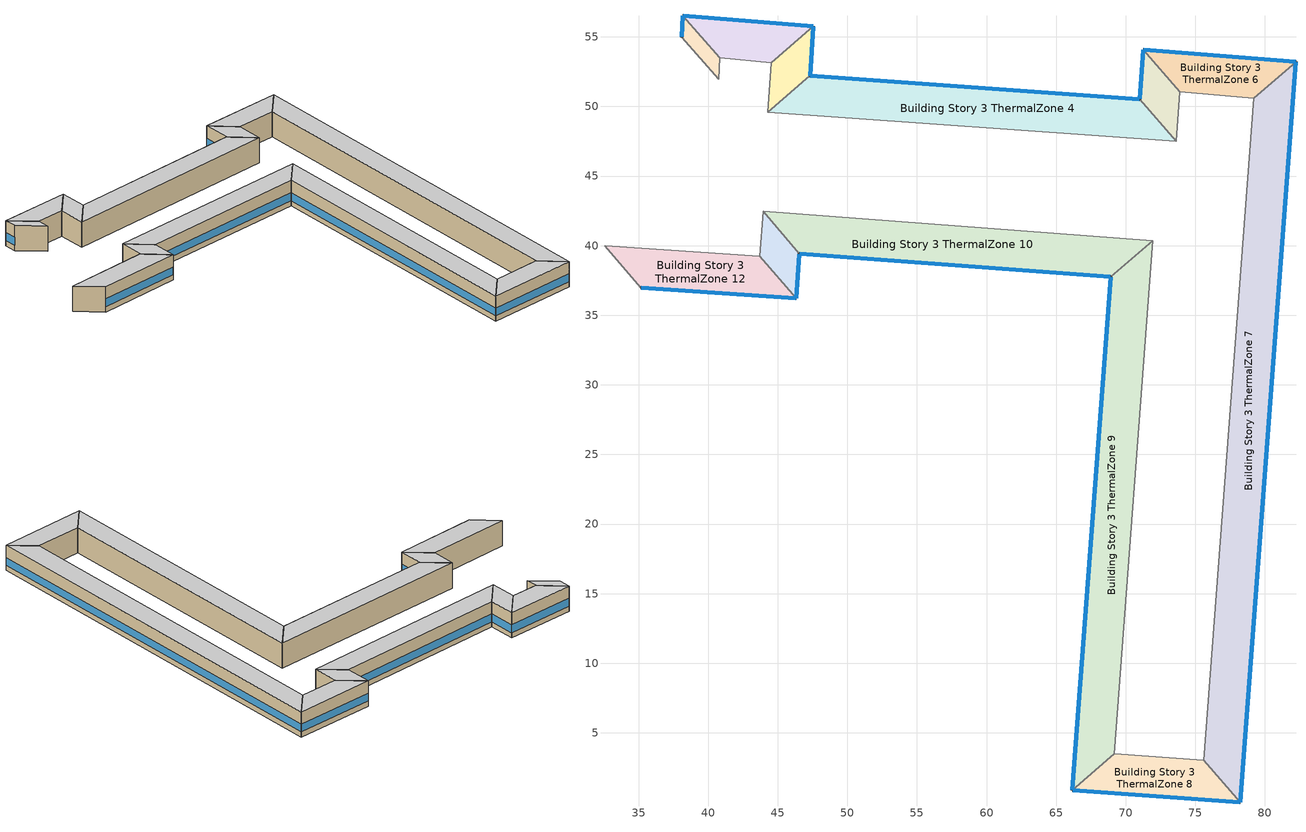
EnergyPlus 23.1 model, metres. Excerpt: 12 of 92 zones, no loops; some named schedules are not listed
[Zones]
Building Story 3 ThermalZone 1
 floor adiabatic (Typical Interior Ceiling): 38.1,54.97 38.18,56.53 40.81,53.51 40.75,51.97 z7.2
 wall outside (Typical Insulated Steel Framed Exterior Wall R-12.99): 38.18,56.53 38.1,54.97 z7.2:10.8
 wall adiabatic (Typical Interior Wall): 38.1,54.97 40.75,51.97 40.81,53.51 38.18,56.53 z7.2:10.8
 window (U 0.55 SHGC 0.25): 38.18,56.5 38.1,55 z7.96:9.08
 ceiling adiabatic (Typical Interior Ceiling): 40.75,51.97 40.81,53.51 38.18,56.53 38.1,54.97 z10.8
Building Story 3 ThermalZone 10
 floor adiabatic (Typical Interior Ceiling): 68.92,37.76 46.56,39.43 43.95,42.46 71.95,40.37 z7.2
 wall outside (Typical Insulated Steel Framed Exterior Wall R-12.99): 46.56,39.43 68.92,37.76 z7.2:10.8
 wall adiabatic (Typical Interior Wall): 68.92,37.76 71.95,40.37 43.95,42.46 46.56,39.43 z7.2:10.8
 window (U 0.55 SHGC 0.25): 46.58,39.42 68.89,37.76 z7.96:9.04
 ceiling adiabatic (Typical Interior Ceiling): 71.95,40.37 43.95,42.46 46.56,39.43 68.92,37.76 z10.8
Building Story 3 ThermalZone 11
 floor adiabatic (Typical Interior Ceiling): 46.56,39.43 46.31,36.21 43.69,39.23 43.95,42.46 z7.2
 wall outside (Typical Insulated Steel Framed Exterior Wall R-12.99): 46.31,36.21 46.56,39.43 z7.2:10.8
 wall adiabatic (Typical Interior Wall): 46.56,39.43 43.95,42.46 43.69,39.23 46.31,36.21 z7.2:10.8
 window (U 0.55 SHGC 0.25): 46.31,36.23 46.56,39.4 z7.96:9.06
 ceiling adiabatic (Typical Interior Ceiling): 43.95,42.46 43.69,39.23 46.31,36.21 46.56,39.43 z10.8
Building Story 3 ThermalZone 12
 floor adiabatic (Typical Interior Ceiling): 46.31,36.21 35.17,36.98 32.55,40 43.69,39.23 z7.2
 wall outside (Typical Insulated Steel Framed Exterior Wall R-12.99): 35.17,36.98 46.31,36.21 z7.2:10.8
 wall adiabatic (Typical Interior Wall): 46.31,36.21 43.69,39.23 32.55,40 35.17,36.98 z7.2:10.8
 window (U 0.55 SHGC 0.25): 35.2,36.98 46.28,36.21 z7.96:9.05
 ceiling adiabatic (Typical Interior Ceiling): 43.69,39.23 32.55,40 35.17,36.98 46.31,36.21 z10.8
Building Story 3 ThermalZone 2
 floor adiabatic (Typical Interior Ceiling): 38.18,56.53 47.56,55.75 44.53,53.15 40.81,53.51 z7.2
 wall outside (Typical Insulated Steel Framed Exterior Wall R-12.99): 47.56,55.75 38.18,56.53 z7.2:10.8
 wall adiabatic (Typical Interior Wall): 38.18,56.53 40.81,53.51 44.53,53.15 47.56,55.75 z7.2:10.8
 window (U 0.55 SHGC 0.25): 47.54,55.75 38.21,56.53 z7.96:9.05
 ceiling adiabatic (Typical Interior Ceiling): 40.81,53.51 44.53,53.15 47.56,55.75 38.18,56.53 z10.8
Building Story 3 ThermalZone 3
 floor adiabatic (Typical Interior Ceiling): 47.56,55.75 47.31,52.2 44.29,49.58 44.53,53.15 z7.2
 wall outside (Typical Insulated Steel Framed Exterior Wall R-12.99): 47.31,52.2 47.56,55.75 z7.2:10.8
 wall adiabatic (Typical Interior Wall): 47.56,55.75 44.53,53.15 44.29,49.58 47.31,52.2 z7.2:10.8
 window (U 0.55 SHGC 0.25): 47.31,52.22 47.56,55.73 z7.96:9.06
 ceiling adiabatic (Typical Interior Ceiling): 44.53,53.15 44.29,49.58 47.31,52.2 47.56,55.75 z10.8
Building Story 3 ThermalZone 4
 floor adiabatic (Typical Interior Ceiling): 47.31,52.2 71.01,50.53 73.63,47.51 44.29,49.58 z7.2
 wall outside (Typical Insulated Steel Framed Exterior Wall R-12.99): 71.01,50.53 47.31,52.2 z7.2:10.8
 wall adiabatic (Typical Interior Wall): 47.31,52.2 44.29,49.58 73.63,47.51 71.01,50.53 z7.2:10.8
 window (U 0.55 SHGC 0.25): 70.98,50.53 47.34,52.2 z7.96:9.04
 ceiling adiabatic (Typical Interior Ceiling): 44.29,49.58 73.63,47.51 71.01,50.53 47.31,52.2 z10.8
Building Story 3 ThermalZone 5
 floor adiabatic (Typical Interior Ceiling): 71.01,50.53 71.26,54.09 73.87,51.05 73.63,47.51 z7.2
 wall outside (Typical Insulated Steel Framed Exterior Wall R-12.99): 71.26,54.09 71.01,50.53 z7.2:10.8
 wall adiabatic (Typical Interior Wall): 71.01,50.53 73.63,47.51 73.87,51.05 71.26,54.09 z7.2:10.8
 window (U 0.55 SHGC 0.25): 71.26,54.06 71.01,50.56 z7.96:9.06
 ceiling adiabatic (Typical Interior Ceiling): 73.63,47.51 73.87,51.05 71.26,54.09 71.01,50.53 z10.8
Building Story 3 ThermalZone 6
 floor adiabatic (Typical Interior Ceiling): 71.26,54.09 82.23,53.2 79.19,50.6 73.87,51.05 z7.2
 wall outside (Typical Insulated Steel Framed Exterior Wall R-12.99): 82.23,53.2 71.26,54.09 z7.2:10.8
 wall adiabatic (Typical Interior Wall): 71.26,54.09 73.87,51.05 79.19,50.6 82.23,53.2 z7.2:10.8
 window (U 0.55 SHGC 0.25): 82.2,53.2 71.29,54.08 z7.96:9.05
 ceiling adiabatic (Typical Interior Ceiling): 73.87,51.05 79.19,50.6 82.23,53.2 71.26,54.09 z10.8
Building Story 3 ThermalZone 7
 floor adiabatic (Typical Interior Ceiling): 82.23,53.2 78.21,0 75.6,3.03 79.19,50.6 z7.2
 wall outside (Typical Insulated Steel Framed Exterior Wall R-12.99): 78.21,0 82.23,53.2 z7.2:10.8
 wall adiabatic (Typical Interior Wall): 82.23,53.2 79.19,50.6 75.6,3.03 78.21,0 z7.2:10.8
 window (U 0.55 SHGC 0.25): 78.21,0.03 82.23,53.17 z7.96:9.04
 ceiling adiabatic (Typical Interior Ceiling): 79.19,50.6 75.6,3.03 78.21,0 82.23,53.2 z10.8
Building Story 3 ThermalZone 8
 floor adiabatic (Typical Interior Ceiling): 78.21,0 66.15,0.89 69.18,3.5 75.6,3.03 z7.2
 wall outside (Typical Insulated Steel Framed Exterior Wall R-12.99): 66.15,0.89 78.21,0 z7.2:10.8
 wall adiabatic (Typical Interior Wall): 78.21,0 75.6,3.03 69.18,3.5 66.15,0.89 z7.2:10.8
 window (U 0.55 SHGC 0.25): 66.18,0.89 78.19,0 z7.96:9.05
 ceiling adiabatic (Typical Interior Ceiling): 75.6,3.03 69.18,3.5 66.15,0.89 78.21,0 z10.8
Building Story 3 ThermalZone 9
 floor adiabatic (Typical Interior Ceiling): 66.15,0.89 68.92,37.76 71.95,40.37 69.18,3.5 z7.2
 wall outside (Typical Insulated Steel Framed Exterior Wall R-12.99): 68.92,37.76 66.15,0.89 z7.2:10.8
 wall adiabatic (Typical Interior Wall): 66.15,0.89 69.18,3.5 71.95,40.37 68.92,37.76 z7.2:10.8
 window (U 0.55 SHGC 0.25): 68.91,37.74 66.15,0.91 z7.96:9.04
 ceiling adiabatic (Typical Interior Ceiling): 69.18,3.5 71.95,40.37 68.92,37.76 66.15,0.89 z10.8
[Building]
bld_15: Terrain=City
[Site:Location]
Jack Northrop Fld H_CA_USA: Latitude {deg}=41.3115; Longitude {deg}=-105.582; Time Zone {hr}=-8; Elevation {m}=21
[Site:GroundTemperature:FCfactorMethod]
18.8, 14.3, 13.6, 13.2, 13.3, 12.6, 15.3, 15.6, 17.7, 19.4, 19.7, 18.5
[Site:WaterMainsTemperature]
Calculation Method=Correlation; Annual Average Outdoor Air Temperature {C}=8.96667; Maximum Difference In Monthly Average Outdoor Air Temperatures {deltaC}=26.2
[SizingPeriod:DesignDay] Day of Month=21; Dry-Bulb Temperature Range Modifier Type=DefaultMultipliers; Humidity Condition Type=Wetbulb; Barometric Pressure {Pa}=98769; Rain Indicator=No; Snow Indicator=No; Daylight Saving Time Indicator=No; Begin Environment Reset Mode=FullResetAtBeginEnvironment
Name | Month | Day Type | Maximum Dry-Bulb Temperature {C} | Daily Dry-Bulb Temperature Range {deltaC} | Wetbulb or DewPoint at Maximum Dry-Bulb {C} | Wind Speed {m/s} | Wind Direction {deg} | Solar Model Indicator | ASHRAE Clear Sky Optical Depth for Beam Irradiance (taub) | ASHRAE Clear Sky Optical Depth for Diffuse Irradiance (taud) | Sky Clearness
Buffalo Niagara Intl Ap Ann Clg .4% Condns DB=>MWB 1 | 7 | SummerDesignDay | 30.3 | 9.3 | 21.8 | 5.7 | 240 | ASHRAETau | 0.462 | 2.001
Buffalo Niagara Intl Ap Ann Clg .4% Condns WB=>MDB 1 | 7 | SummerDesignDay | 27.8 | 9.3 | 23.8 | 5.7 | 240 | ASHRAETau | 0.462 | 2.001
Buffalo Niagara Intl Ap Ann Htg 99.6% Condns DB 1 | 1 | WinterDesignDay | -16.3 | 0 | -16.3 | 5.1 | 270 | ASHRAEClearSky |  |  | 0
[Material] Thermal Absorptance=0.9; Solar Absorptance=0.7
Name | Roughness | Thickness {m} | Conductivity {W/m-K} | Density {kg/m3} | Specific Heat {J/kg-K} | Visible Absorptance
100mm Normalweight concrete floor | MediumRough | 0.1016 | 2.31045 | 2322 | 832.557 | 0.7
25mm Stucco | Smooth | 0.0254 | 0.72 | 1856 | 840 | 0.7
5/8 in. Gypsum Board | MediumSmooth | 0.0159 | 0.16 | 800 | 1090 | 0.7
G01 13mm gypsum board | Smooth | 0.0127 | 0.160031 | 800.001 | 1090.73 | 0.5
Std Wood 6inch 1; Std Wood 6inch 2 | MediumSmooth | 0.15 | 0.12 | 540 | 1210 | 0.7
[Material:NoMass] Roughness=Smooth; Thermal Absorptance=0.9; Solar Absorptance=0.7
Name | Thermal Resistance {m2-K/W} | Visible Absorptance
CP02 CARPET PAD | 0.21648 | 0.8
Typical Insulation R-10.81 | 1.90342 | 0.7
[WindowMaterial:Gas]
Gap_1_W_0_0032: Gas Type=Air; Thickness {m}=0.0032
[WindowMaterial:Glazing] Optical Data Type=SpectralAverage; Infrared Transmittance at Normal Incidence=0; Back Side Infrared Hemispherical Emissivity=0.84; Conductivity {W/m-K}=1; Dirt Correction Factor for Solar and Visible Transmittance=1; Solar Diffusing=No
Name | Thickness {m} | Solar Transmittance at Normal Incidence | Front Side Solar Reflectance at Normal Incidence | Back Side Solar Reflectance at Normal Incidence | Visible Transmittance at Normal Incidence | Front Side Visible Reflectance at Normal Incidence | Back Side Visible Reflectance at Normal Incidence | Front Side Infrared Hemispherical Emissivity
Glass_2022F_LayerAvg | 0.0039 | 0.355897 | 0.394095 | 0.265645 | 0.677694 | 0.042734 | 0.05547 | 0.046
Glass_2175_LayerAvg | 0.0086 | 0.167758 | 0.217606 | 0.437978 | 0.416044 | 0.078729 | 0.10654 | 0.84
[Construction]
InteriorFurnishings 1: Std Wood 6inch 1
InteriorFurnishings 2: Std Wood 6inch 2
Typical Insulated Steel Framed Exterior Wall R-12.99: 25mm Stucco, 5/8 in. Gypsum Board, Typical Insulation R-10.81, 5/8 in. Gypsum Board
Typical Interior Ceiling: CP02 CARPET PAD, 100mm Normalweight concrete floor
Typical Interior Wall: G01 13mm gypsum board, G01 13mm gypsum board
U 0.55 SHGC 0.25: Glass_2175_LayerAvg, Gap_1_W_0_0032, Glass_2022F_LayerAvg
[Zone] Multiplier=1; Part of Total Floor Area=Yes
Building Story 3 ThermalZone 1; Building Story 3 ThermalZone 10; Building Story 3 ThermalZone 11; Building Story 3 ThermalZone 12; Building Story 3 ThermalZone 2; Building Story 3 ThermalZone 3; Building Story 3 ThermalZone 4; Building Story 3 ThermalZone 5; Building Story 3 ThermalZone 6; Building Story 3 ThermalZone 7; Building Story 3 ThermalZone 8; Building Story 3 ThermalZone 9
[Space] Space Type=Story Mid2 Blended Space Type
Name | Zone
Building Story 3 Space 1 | Building Story 3 ThermalZone 1
Building Story 3 Space 10 | Building Story 3 ThermalZone 10
Building Story 3 Space 11 | Building Story 3 ThermalZone 11
Building Story 3 Space 12 | Building Story 3 ThermalZone 12
Building Story 3 Space 2 | Building Story 3 ThermalZone 2
Building Story 3 Space 3 | Building Story 3 ThermalZone 3
Building Story 3 Space 4 | Building Story 3 ThermalZone 4
Building Story 3 Space 5 | Building Story 3 ThermalZone 5
Building Story 3 Space 6 | Building Story 3 ThermalZone 6
Building Story 3 Space 7 | Building Story 3 ThermalZone 7
Building Story 3 Space 8 | Building Story 3 ThermalZone 8
Building Story 3 Space 9 | Building Story 3 ThermalZone 9
[SpaceList]
Story Mid2 Blended Space Type: Building Story 3 Space 16, Building Story 3 Space 14, Building Story 3 Space 2, Building Story 3 Space 7, Building Story 3 Space 15, Building Story 3 Space 4, Building Story 3 Space 18, Building Story 3 Space 20, Building Story 3 Space 21, Building Story 3 Space 5, Building Story 3 Space 19, Building Story 3 Space 9, Building Story 3 Space 10, Building Story 3 Space 13, Building Story 3 Space 17, Building Story 3 Space 12, Building Story 3 Space 3, Building Story 3 Space 22, Building Story 3 Space 11, Building Story 3 Space 8, Building Story 3 Space 6, Building Story 3 Space 1, Building Story 3 Space
[InternalMass]
Name | Construction | Zone or ZoneList | Space or SpaceList | Surface Area {m2}
Building Story 3 Space 2 Office WholeBuilding - Lg Office A  - Story Mid2 Mass; Building Story 3 Space 2 Office WholeBuilding - Lg Office C  - Story Mid2 Mass | InteriorFurnishings 1 | Building Story 3 ThermalZone 2 | Building Story 3 Space 2 | 2.01572
Building Story 3 Space 7 Office WholeBuilding - Lg Office A  - Story Mid2 Mass; Building Story 3 Space 7 Office WholeBuilding - Lg Office C  - Story Mid2 Mass | InteriorFurnishings 1 | Building Story 3 ThermalZone 7 | Building Story 3 Space 7 | 15.5954
Building Story 3 Space 4 Office WholeBuilding - Lg Office A  - Story Mid2 Mass; Building Story 3 Space 4 Office WholeBuilding - Lg Office C  - Story Mid2 Mass | InteriorFurnishings 1 | Building Story 3 ThermalZone 4 | Building Story 3 Space 4 | 8.19073
Building Story 3 Space 5 Office WholeBuilding - Lg Office A  - Story Mid2 Mass; Building Story 3 Space 5 Office WholeBuilding - Lg Office C  - Story Mid2 Mass | InteriorFurnishings 1 | Building Story 3 ThermalZone 5 | Building Story 3 Space 5 | 1.09035
Building Story 3 Space 9 Office WholeBuilding - Lg Office A  - Story Mid2 Mass; Building Story 3 Space 9 Office WholeBuilding - Lg Office C  - Story Mid2 Mass | InteriorFurnishings 1 | Building Story 3 ThermalZone 9 | Building Story 3 Space 9 | 11.387
Building Story 3 Space 10 Office WholeBuilding - Lg Office A  - Story Mid2 Mass; Building Story 3 Space 10 Office WholeBuilding - Lg Office C  - Story Mid2 Mass | InteriorFurnishings 1 | Building Story 3 ThermalZone 10 | Building Story 3 Space 10 | 7.78427
Building Story 3 Space 12 Office WholeBuilding - Lg Office A  - Story Mid2 Mass; Building Story 3 Space 12 Office WholeBuilding - Lg Office C  - Story Mid2 Mass | InteriorFurnishings 1 | Building Story 3 ThermalZone 12 | Building Story 3 Space 12 | 3.45109
Building Story 3 Space 3 Office WholeBuilding - Lg Office A  - Story Mid2 Mass; Building Story 3 Space 3 Office WholeBuilding - Lg Office C  - Story Mid2 Mass | InteriorFurnishings 1 | Building Story 3 ThermalZone 3 | Building Story 3 Space 3 | 1.10637
Building Story 3 Space 11 Office WholeBuilding - Lg Office A  - Story Mid2 Mass; Building Story 3 Space 11 Office WholeBuilding - Lg Office C  - Story Mid2 Mass | InteriorFurnishings 1 | Building Story 3 ThermalZone 11 | Building Story 3 Space 11 | 1.00025
Building Story 3 Space 8 Office WholeBuilding - Lg Office A  - Story Mid2 Mass; Building Story 3 Space 8 Office WholeBuilding - Lg Office C  - Story Mid2 Mass | InteriorFurnishings 1 | Building Story 3 ThermalZone 8 | Building Story 3 Space 8 | 2.85435
Building Story 3 Space 6 Office WholeBuilding - Lg Office A  - Story Mid2 Mass; Building Story 3 Space 6 Office WholeBuilding - Lg Office C  - Story Mid2 Mass | InteriorFurnishings 1 | Building Story 3 ThermalZone 6 | Building Story 3 Space 6 | 2.51523
Building Story 3 Space 1 Office WholeBuilding - Lg Office A  - Story Mid2 Mass; Building Story 3 Space 1 Office WholeBuilding - Lg Office C  - Story Mid2 Mass | InteriorFurnishings 1 | Building Story 3 ThermalZone 1 | Building Story 3 Space 1 | 0.469382
Building Story 3 Space 2 Office WholeBuilding - Lg Office A end_a - Story Mid2 Mass; Building Story 3 Space 2 Office WholeBuilding - Lg Office C end_a - Story Mid2 Mass | InteriorFurnishings 1 | Building Story 3 ThermalZone 2 | Building Story 3 Space 2 | 0.314129
Building Story 3 Space 7 Office WholeBuilding - Lg Office A end_a - Story Mid2 Mass; Building Story 3 Space 7 Office WholeBuilding - Lg Office C end_a - Story Mid2 Mass | InteriorFurnishings 1 | Building Story 3 ThermalZone 7 | Building Story 3 Space 7 | 2.43039
Building Story 3 Space 4 Office WholeBuilding - Lg Office A end_a - Story Mid2 Mass; Building Story 3 Space 4 Office WholeBuilding - Lg Office C end_a - Story Mid2 Mass | InteriorFurnishings 1 | Building Story 3 ThermalZone 4 | Building Story 3 Space 4 | 1.27644
Building Story 3 Space 5 Office WholeBuilding - Lg Office A end_a - Story Mid2 Mass; Building Story 3 Space 5 Office WholeBuilding - Lg Office C end_a - Story Mid2 Mass | InteriorFurnishings 1 | Building Story 3 ThermalZone 5 | Building Story 3 Space 5 | 0.16992
Building Story 3 Space 9 Office WholeBuilding - Lg Office A end_a - Story Mid2 Mass; Building Story 3 Space 9 Office WholeBuilding - Lg Office C end_a - Story Mid2 Mass | InteriorFurnishings 1 | Building Story 3 ThermalZone 9 | Building Story 3 Space 9 | 1.77455
Building Story 3 Space 10 Office WholeBuilding - Lg Office A end_a - Story Mid2 Mass; Building Story 3 Space 10 Office WholeBuilding - Lg Office C end_a - Story Mid2 Mass | InteriorFurnishings 1 | Building Story 3 ThermalZone 10 | Building Story 3 Space 10 | 1.2131
Building Story 3 Space 12 Office WholeBuilding - Lg Office A end_a - Story Mid2 Mass; Building Story 3 Space 12 Office WholeBuilding - Lg Office C end_a - Story Mid2 Mass | InteriorFurnishings 1 | Building Story 3 ThermalZone 12 | Building Story 3 Space 12 | 0.537817
Building Story 3 Space 3 Office WholeBuilding - Lg Office A end_a - Story Mid2 Mass; Building Story 3 Space 3 Office WholeBuilding - Lg Office C end_a - Story Mid2 Mass | InteriorFurnishings 1 | Building Story 3 ThermalZone 3 | Building Story 3 Space 3 | 0.172417
Building Story 3 Space 11 Office WholeBuilding - Lg Office A end_a - Story Mid2 Mass; Building Story 3 Space 11 Office WholeBuilding - Lg Office C end_a - Story Mid2 Mass | InteriorFurnishings 1 | Building Story 3 ThermalZone 11 | Building Story 3 Space 11 | 0.155879
Building Story 3 Space 8 Office WholeBuilding - Lg Office A end_a - Story Mid2 Mass; Building Story 3 Space 8 Office WholeBuilding - Lg Office C end_a - Story Mid2 Mass | InteriorFurnishings 1 | Building Story 3 ThermalZone 8 | Building Story 3 Space 8 | 0.444822
Building Story 3 Space 6 Office WholeBuilding - Lg Office A end_a - Story Mid2 Mass; Building Story 3 Space 6 Office WholeBuilding - Lg Office C end_a - Story Mid2 Mass | InteriorFurnishings 1 | Building Story 3 ThermalZone 6 | Building Story 3 Space 6 | 0.391974
Building Story 3 Space 1 Office WholeBuilding - Lg Office A end_a - Story Mid2 Mass; Building Story 3 Space 1 Office WholeBuilding - Lg Office C end_a - Story Mid2 Mass | InteriorFurnishings 1 | Building Story 3 ThermalZone 1 | Building Story 3 Space 1 | 0.0731485
Building Story 3 Space 2 Office WholeBuilding - Lg Office B  - Story Mid2 Mass | InteriorFurnishings 1 | Building Story 3 ThermalZone 2 | Building Story 3 Space 2 | 13.8329
Building Story 3 Space 7 Office WholeBuilding - Lg Office B  - Story Mid2 Mass | InteriorFurnishings 1 | Building Story 3 ThermalZone 7 | Building Story 3 Space 7 | 107.023
Building Story 3 Space 4 Office WholeBuilding - Lg Office B  - Story Mid2 Mass | InteriorFurnishings 1 | Building Story 3 ThermalZone 4 | Building Story 3 Space 4 | 56.2088
Building Story 3 Space 5 Office WholeBuilding - Lg Office B  - Story Mid2 Mass | InteriorFurnishings 1 | Building Story 3 ThermalZone 5 | Building Story 3 Space 5 | 7.48252
Building Story 3 Space 9 Office WholeBuilding - Lg Office B  - Story Mid2 Mass | InteriorFurnishings 1 | Building Story 3 ThermalZone 9 | Building Story 3 Space 9 | 78.143
Building Story 3 Space 10 Office WholeBuilding - Lg Office B  - Story Mid2 Mass | InteriorFurnishings 1 | Building Story 3 ThermalZone 10 | Building Story 3 Space 10 | 53.4195
Building Story 3 Space 12 Office WholeBuilding - Lg Office B  - Story Mid2 Mass | InteriorFurnishings 1 | Building Story 3 ThermalZone 12 | Building Story 3 Space 12 | 23.683
Building Story 3 Space 3 Office WholeBuilding - Lg Office B  - Story Mid2 Mass | InteriorFurnishings 1 | Building Story 3 ThermalZone 3 | Building Story 3 Space 3 | 7.59245
Building Story 3 Space 11 Office WholeBuilding - Lg Office B  - Story Mid2 Mass | InteriorFurnishings 1 | Building Story 3 ThermalZone 11 | Building Story 3 Space 11 | 6.86422
Building Story 3 Space 8 Office WholeBuilding - Lg Office B  - Story Mid2 Mass | InteriorFurnishings 1 | Building Story 3 ThermalZone 8 | Building Story 3 Space 8 | 19.588
Building Story 3 Space 6 Office WholeBuilding - Lg Office B  - Story Mid2 Mass | InteriorFurnishings 1 | Building Story 3 ThermalZone 6 | Building Story 3 Space 6 | 17.2608
Building Story 3 Space 1 Office WholeBuilding - Lg Office B  - Story Mid2 Mass | InteriorFurnishings 1 | Building Story 3 ThermalZone 1 | Building Story 3 Space 1 | 3.22113
Building Story 3 Space 2 Office WholeBuilding - Lg Office B end_a - Story Mid2 Mass | InteriorFurnishings 1 | Building Story 3 ThermalZone 2 | Building Story 3 Space 2 | 2.15571
Building Story 3 Space 7 Office WholeBuilding - Lg Office B end_a - Story Mid2 Mass | InteriorFurnishings 1 | Building Story 3 ThermalZone 7 | Building Story 3 Space 7 | 16.6785
Building Story 3 Space 4 Office WholeBuilding - Lg Office B end_a - Story Mid2 Mass | InteriorFurnishings 1 | Building Story 3 ThermalZone 4 | Building Story 3 Space 4 | 8.75957
Building Story 3 Space 5 Office WholeBuilding - Lg Office B end_a - Story Mid2 Mass | InteriorFurnishings 1 | Building Story 3 ThermalZone 5 | Building Story 3 Space 5 | 1.16608
Building Story 3 Space 9 Office WholeBuilding - Lg Office B end_a - Story Mid2 Mass | InteriorFurnishings 1 | Building Story 3 ThermalZone 9 | Building Story 3 Space 9 | 12.1778
Building Story 3 Space 10 Office WholeBuilding - Lg Office B end_a - Story Mid2 Mass | InteriorFurnishings 1 | Building Story 3 ThermalZone 10 | Building Story 3 Space 10 | 8.32489
Building Story 3 Space 12 Office WholeBuilding - Lg Office B end_a - Story Mid2 Mass | InteriorFurnishings 1 | Building Story 3 ThermalZone 12 | Building Story 3 Space 12 | 3.69076
Building Story 3 Space 3 Office WholeBuilding - Lg Office B end_a - Story Mid2 Mass | InteriorFurnishings 1 | Building Story 3 ThermalZone 3 | Building Story 3 Space 3 | 1.18321
Building Story 3 Space 11 Office WholeBuilding - Lg Office B end_a - Story Mid2 Mass | InteriorFurnishings 1 | Building Story 3 ThermalZone 11 | Building Story 3 Space 11 | 1.06972
Building Story 3 Space 8 Office WholeBuilding - Lg Office B end_a - Story Mid2 Mass | InteriorFurnishings 1 | Building Story 3 ThermalZone 8 | Building Story 3 Space 8 | 3.05259
Building Story 3 Space 6 Office WholeBuilding - Lg Office B end_a - Story Mid2 Mass | InteriorFurnishings 1 | Building Story 3 ThermalZone 6 | Building Story 3 Space 6 | 2.68992
Building Story 3 Space 1 Office WholeBuilding - Lg Office B end_a - Story Mid2 Mass | InteriorFurnishings 1 | Building Story 3 ThermalZone 1 | Building Story 3 Space 1 | 0.501981
Building Story 3 Space 2 SecondarySchool Classroom A  - Story Mid2 Mass; Building Story 3 Space 2 SecondarySchool Classroom C  - Story Mid2 Mass | InteriorFurnishings 1 | Building Story 3 ThermalZone 2 | Building Story 3 Space 2 | 3.98149
Building Story 3 Space 7 SecondarySchool Classroom A  - Story Mid2 Mass; Building Story 3 Space 7 SecondarySchool Classroom C  - Story Mid2 Mass | InteriorFurnishings 1 | Building Story 3 ThermalZone 7 | Building Story 3 Space 7 | 30.8043
Building Story 3 Space 4 SecondarySchool Classroom A  - Story Mid2 Mass; Building Story 3 Space 4 SecondarySchool Classroom C  - Story Mid2 Mass | InteriorFurnishings 1 | Building Story 3 ThermalZone 4 | Building Story 3 Space 4 | 16.1785
Building Story 3 Space 5 SecondarySchool Classroom A  - Story Mid2 Mass; Building Story 3 Space 5 SecondarySchool Classroom C  - Story Mid2 Mass | InteriorFurnishings 1 | Building Story 3 ThermalZone 5 | Building Story 3 Space 5 | 2.15368
Building Story 3 Space 9 SecondarySchool Classroom A  - Story Mid2 Mass; Building Story 3 Space 9 SecondarySchool Classroom C  - Story Mid2 Mass | InteriorFurnishings 1 | Building Story 3 ThermalZone 9 | Building Story 3 Space 9 | 22.4918
Building Story 3 Space 10 SecondarySchool Classroom A  - Story Mid2 Mass; Building Story 3 Space 10 SecondarySchool Classroom C  - Story Mid2 Mass | InteriorFurnishings 1 | Building Story 3 ThermalZone 10 | Building Story 3 Space 10 | 15.3757
Building Story 3 Space 12 SecondarySchool Classroom A  - Story Mid2 Mass; Building Story 3 Space 12 SecondarySchool Classroom C  - Story Mid2 Mass | InteriorFurnishings 1 | Building Story 3 ThermalZone 12 | Building Story 3 Space 12 | 6.81665
Building Story 3 Space 3 SecondarySchool Classroom A  - Story Mid2 Mass; Building Story 3 Space 3 SecondarySchool Classroom C  - Story Mid2 Mass | InteriorFurnishings 1 | Building Story 3 ThermalZone 3 | Building Story 3 Space 3 | 2.18532
Building Story 3 Space 11 SecondarySchool Classroom A  - Story Mid2 Mass; Building Story 3 Space 11 SecondarySchool Classroom C  - Story Mid2 Mass | InteriorFurnishings 1 | Building Story 3 ThermalZone 11 | Building Story 3 Space 11 | 1.97572
Building Story 3 Space 8 SecondarySchool Classroom A  - Story Mid2 Mass; Building Story 3 Space 8 SecondarySchool Classroom C  - Story Mid2 Mass | InteriorFurnishings 1 | Building Story 3 ThermalZone 8 | Building Story 3 Space 8 | 5.63798
Building Story 3 Space 6 SecondarySchool Classroom A  - Story Mid2 Mass; Building Story 3 Space 6 SecondarySchool Classroom C  - Story Mid2 Mass | InteriorFurnishings 1 | Building Story 3 ThermalZone 6 | Building Story 3 Space 6 | 4.96814
Building Story 3 Space 1 SecondarySchool Classroom A  - Story Mid2 Mass; Building Story 3 Space 1 SecondarySchool Classroom C  - Story Mid2 Mass | InteriorFurnishings 1 | Building Story 3 ThermalZone 1 | Building Story 3 Space 1 | 0.927133
Building Story 3 Space 2 SecondarySchool Classroom A end_b - Story Mid2 Mass; Building Story 3 Space 2 SecondarySchool Classroom C end_b - Story Mid2 Mass | InteriorFurnishings 1 | Building Story 3 ThermalZone 2 | Building Story 3 Space 2 | 0.816398
Building Story 3 Space 7 SecondarySchool Classroom A end_b - Story Mid2 Mass; Building Story 3 Space 7 SecondarySchool Classroom C end_b - Story Mid2 Mass | InteriorFurnishings 1 | Building Story 3 ThermalZone 7 | Building Story 3 Space 7 | 6.31638
Building Story 3 Space 4 SecondarySchool Classroom A end_b - Story Mid2 Mass; Building Story 3 Space 4 SecondarySchool Classroom C end_b - Story Mid2 Mass | InteriorFurnishings 1 | Building Story 3 ThermalZone 4 | Building Story 3 Space 4 | 3.31738
Building Story 3 Space 5 SecondarySchool Classroom A end_b - Story Mid2 Mass; Building Story 3 Space 5 SecondarySchool Classroom C end_b - Story Mid2 Mass | InteriorFurnishings 1 | Building Story 3 ThermalZone 5 | Building Story 3 Space 5 | 0.44161
Building Story 3 Space 9 SecondarySchool Classroom A end_b - Story Mid2 Mass; Building Story 3 Space 9 SecondarySchool Classroom C end_b - Story Mid2 Mass | InteriorFurnishings 1 | Building Story 3 ThermalZone 9 | Building Story 3 Space 9 | 4.61191
Building Story 3 Space 10 SecondarySchool Classroom A end_b - Story Mid2 Mass; Building Story 3 Space 10 SecondarySchool Classroom C end_b - Story Mid2 Mass | InteriorFurnishings 1 | Building Story 3 ThermalZone 10 | Building Story 3 Space 10 | 3.15275
Building Story 3 Space 12 SecondarySchool Classroom A end_b - Story Mid2 Mass; Building Story 3 Space 12 SecondarySchool Classroom C end_b - Story Mid2 Mass | InteriorFurnishings 1 | Building Story 3 ThermalZone 12 | Building Story 3 Space 12 | 1.39774
Building Story 3 Space 3 SecondarySchool Classroom A end_b - Story Mid2 Mass; Building Story 3 Space 3 SecondarySchool Classroom C end_b - Story Mid2 Mass | InteriorFurnishings 1 | Building Story 3 ThermalZone 3 | Building Story 3 Space 3 | 0.448097
Building Story 3 Space 11 SecondarySchool Classroom A end_b - Story Mid2 Mass; Building Story 3 Space 11 SecondarySchool Classroom C end_b - Story Mid2 Mass | InteriorFurnishings 1 | Building Story 3 ThermalZone 11 | Building Story 3 Space 11 | 0.405118
Building Story 3 Space 8 SecondarySchool Classroom A end_b - Story Mid2 Mass; Building Story 3 Space 8 SecondarySchool Classroom C end_b - Story Mid2 Mass | InteriorFurnishings 1 | Building Story 3 ThermalZone 8 | Building Story 3 Space 8 | 1.15606
Building Story 3 Space 6 SecondarySchool Classroom A end_b - Story Mid2 Mass; Building Story 3 Space 6 SecondarySchool Classroom C end_b - Story Mid2 Mass | InteriorFurnishings 1 | Building Story 3 ThermalZone 6 | Building Story 3 Space 6 | 1.01871
Building Story 3 Space 1 SecondarySchool Classroom A end_b - Story Mid2 Mass; Building Story 3 Space 1 SecondarySchool Classroom C end_b - Story Mid2 Mass | InteriorFurnishings 1 | Building Story 3 ThermalZone 1 | Building Story 3 Space 1 | 0.190107
Building Story 3 Space 2 SecondarySchool Corridor B  - Story Mid2 Mass | InteriorFurnishings 1 | Building Story 3 ThermalZone 2 | Building Story 3 Space 2 | 5.61415
Building Story 3 Space 7 SecondarySchool Corridor B  - Story Mid2 Mass | InteriorFurnishings 1 | Building Story 3 ThermalZone 7 | Building Story 3 Space 7 | 43.436
Building Story 3 Space 4 SecondarySchool Corridor B  - Story Mid2 Mass | InteriorFurnishings 1 | Building Story 3 ThermalZone 4 | Building Story 3 Space 4 | 22.8127
Building Story 3 Space 5 SecondarySchool Corridor B  - Story Mid2 Mass | InteriorFurnishings 1 | Building Story 3 ThermalZone 5 | Building Story 3 Space 5 | 3.03683
Building Story 3 Space 9 SecondarySchool Corridor B  - Story Mid2 Mass | InteriorFurnishings 1 | Building Story 3 ThermalZone 9 | Building Story 3 Space 9 | 31.7148
Building Story 3 Space 10 SecondarySchool Corridor B  - Story Mid2 Mass | InteriorFurnishings 1 | Building Story 3 ThermalZone 10 | Building Story 3 Space 10 | 21.6806
Building Story 3 Space 12 SecondarySchool Corridor B  - Story Mid2 Mass | InteriorFurnishings 1 | Building Story 3 ThermalZone 12 | Building Story 3 Space 12 | 9.61191
Building Story 3 Space 3 SecondarySchool Corridor B  - Story Mid2 Mass | InteriorFurnishings 1 | Building Story 3 ThermalZone 3 | Building Story 3 Space 3 | 3.08144
Building Story 3 Space 11 SecondarySchool Corridor B  - Story Mid2 Mass | InteriorFurnishings 1 | Building Story 3 ThermalZone 11 | Building Story 3 Space 11 | 2.78589
Building Story 3 Space 8 SecondarySchool Corridor B  - Story Mid2 Mass | InteriorFurnishings 1 | Building Story 3 ThermalZone 8 | Building Story 3 Space 8 | 7.9499
Building Story 3 Space 6 SecondarySchool Corridor B  - Story Mid2 Mass | InteriorFurnishings 1 | Building Story 3 ThermalZone 6 | Building Story 3 Space 6 | 7.00539
Building Story 3 Space 1 SecondarySchool Corridor B  - Story Mid2 Mass | InteriorFurnishings 1 | Building Story 3 ThermalZone 1 | Building Story 3 Space 1 | 1.30732
Building Story 3 Space 2 SecondarySchool Corridor B end_b - Story Mid2 Mass | InteriorFurnishings 1 | Building Story 3 ThermalZone 2 | Building Story 3 Space 2 | 1.15117
Building Story 3 Space 7 SecondarySchool Corridor B end_b - Story Mid2 Mass | InteriorFurnishings 1 | Building Story 3 ThermalZone 7 | Building Story 3 Space 7 | 8.9065
Building Story 3 Space 4 SecondarySchool Corridor B end_b - Story Mid2 Mass | InteriorFurnishings 1 | Building Story 3 ThermalZone 4 | Building Story 3 Space 4 | 4.67771
Building Story 3 Space 5 SecondarySchool Corridor B end_b - Story Mid2 Mass | InteriorFurnishings 1 | Building Story 3 ThermalZone 5 | Building Story 3 Space 5 | 0.622697
Building Story 3 Space 9 SecondarySchool Corridor B end_b - Story Mid2 Mass | InteriorFurnishings 1 | Building Story 3 ThermalZone 9 | Building Story 3 Space 9 | 6.50308
Building Story 3 Space 10 SecondarySchool Corridor B end_b - Story Mid2 Mass | InteriorFurnishings 1 | Building Story 3 ThermalZone 10 | Building Story 3 Space 10 | 4.44558
Building Story 3 Space 12 SecondarySchool Corridor B end_b - Story Mid2 Mass | InteriorFurnishings 1 | Building Story 3 ThermalZone 12 | Building Story 3 Space 12 | 1.97091
Building Story 3 Space 3 SecondarySchool Corridor B end_b - Story Mid2 Mass | InteriorFurnishings 1 | Building Story 3 ThermalZone 3 | Building Story 3 Space 3 | 0.631845
Building Story 3 Space 11 SecondarySchool Corridor B end_b - Story Mid2 Mass | InteriorFurnishings 1 | Building Story 3 ThermalZone 11 | Building Story 3 Space 11 | 0.571242
Building Story 3 Space 8 SecondarySchool Corridor B end_b - Story Mid2 Mass | InteriorFurnishings 1 | Building Story 3 ThermalZone 8 | Building Story 3 Space 8 | 1.63012
Building Story 3 Space 6 SecondarySchool Corridor B end_b - Story Mid2 Mass | InteriorFurnishings 1 | Building Story 3 ThermalZone 6 | Building Story 3 Space 6 | 1.43645
Building Story 3 Space 1 SecondarySchool Corridor B end_b - Story Mid2 Mass | InteriorFurnishings 1 | Building Story 3 ThermalZone 1 | Building Story 3 Space 1 | 0.268063
Building Story 3 Space 1 Mass | InteriorFurnishings 2 | Building Story 3 ThermalZone 1 | Building Story 3 Space 1 | 8.61803
Building Story 3 Space 10 Mass | InteriorFurnishings 2 | Building Story 3 ThermalZone 10 | Building Story 3 Space 10 | 142.922
Building Story 3 Space 11 Mass | InteriorFurnishings 2 | Building Story 3 ThermalZone 11 | Building Story 3 Space 11 | 18.365
Building Story 3 Space 12 Mass | InteriorFurnishings 2 | Building Story 3 ThermalZone 12 | Building Story 3 Space 12 | 63.3632
Building Story 3 Space 2 Mass | InteriorFurnishings 2 | Building Story 3 ThermalZone 2 | Building Story 3 Space 2 | 37.0093
Building Story 3 Space 3 Mass | InteriorFurnishings 2 | Building Story 3 ThermalZone 3 | Building Story 3 Space 3 | 20.3134
Building Story 3 Space 4 Mass | InteriorFurnishings 2 | Building Story 3 ThermalZone 4 | Building Story 3 Space 4 | 150.385
Building Story 3 Space 5 Mass | InteriorFurnishings 2 | Building Story 3 ThermalZone 5 | Building Story 3 Space 5 | 20.0193
Building Story 3 Space 6 Mass | InteriorFurnishings 2 | Building Story 3 ThermalZone 6 | Building Story 3 Space 6 | 46.1807
Building Story 3 Space 7 Mass | InteriorFurnishings 2 | Building Story 3 ThermalZone 7 | Building Story 3 Space 7 | 286.337
Building Story 3 Space 8 Mass | InteriorFurnishings 2 | Building Story 3 ThermalZone 8 | Building Story 3 Space 8 | 52.407
Building Story 3 Space 9 Mass | InteriorFurnishings 2 | Building Story 3 ThermalZone 9 | Building Story 3 Space 9 | 209.069
[Lights] Zone or ZoneList or Space or SpaceList=Story Mid2 Blended Space Type; Design Level Calculation Method=Watts/Area; Return Air Fraction=0; Fraction Visible=0.2; Fraction Replaceable=1
Name | Schedule | Watts per Zone Floor Area {W/m2} | Fraction Radiant
Office WholeBuilding - Lg Office Lights 1 | OfficeLarge BLDG_LIGHT_SCH_2013 | 4.92443 | 0.7
SecondarySchool Classroom Lights 2 | SchoolSecondary BLDG_LIGHT_CLASSROOM_SCH_2013 | 3.46067 | 0.37
SecondarySchool Corridor Lights 2 | SchoolSecondary BLDG_LIGHT_CORRIDOR_SCH_2013 | 1.29865 | 0.37
[People] Zone or ZoneList or Space or SpaceList=Story Mid2 Blended Space Type; Number of People Calculation Method=People/Area; Fraction Radiant=0.3; Enable ASHRAE 55 Comfort Warnings=Yes; Mean Radiant Temperature Calculation Type=ZoneAveraged; Work Efficiency Schedule=Work Efficiency Schedule; Clothing Insulation Schedule=Clothing Schedule; Air Velocity Schedule=Air Velocity Schedule; Thermal Comfort Model 1 Type=Fanger
Name | Number of People Schedule | People per Floor Area {person/m2} | Activity Level Schedule
Office WholeBuilding - Lg Office People 1 | OfficeLarge BLDG_OCC_SCH | 0.030027 | OfficeLarge ACTIVITY_SCH
SecondarySchool Classroom People 2 | SchoolSecondary BLDG_OCC_SCH | 0.0976802 | SchoolSecondary ACTIVITY_SCH
[ElectricEquipment] Zone or ZoneList or Space or SpaceList=Story Mid2 Blended Space Type; Design Level Calculation Method=Watts/Area; Fraction Latent=0; Fraction Radiant=0.5; Fraction Lost=0
Name | Schedule | Watts per Zone Floor Area {W/m2}
Office WholeBuilding - Lg Office Elec Equip 1 | OfficeLarge BLDG_EQUIP_SCH | 4.50246
SecondarySchool Classroom Elec Equip 2 | SchoolSecondary BLDG_EQUIP_SCH_2013 | 2.59271
SecondarySchool Corridor Elec Equip 2 | SchoolSecondary BLDG_EQUIP_SCH_2013 | 0.728029
[ZoneInfiltration:DesignFlowRate] Zone or ZoneList or Space or SpaceList=Story Mid2 Blended Space Type; Schedule=Always On Discrete; Design Flow Rate Calculation Method=Flow/ExteriorArea; Constant Term Coefficient=0; Temperature Term Coefficient=0; Velocity Term Coefficient=0.224; Velocity Squared Term Coefficient=0
Name | Flow Rate per Exterior Surface Area {m3/s-m2}
Office WholeBuilding - Lg Office A  - Story Mid2 Infiltration; Office WholeBuilding - Lg Office C  - Story Mid2 Infiltration | 8.24793e-05
Office WholeBuilding - Lg Office A end_a - Story Mid2 Infiltration; Office WholeBuilding - Lg Office C end_a - Story Mid2 Infiltration | 2.57071e-05
Office WholeBuilding - Lg Office B end_a - Story Mid2 Infiltration | 8.82075e-05
SecondarySchool Classroom A  - Story Mid2 Infiltration; SecondarySchool Classroom C  - Story Mid2 Infiltration | 6.26855e-05
SecondarySchool Classroom A end_b - Story Mid2 Infiltration; SecondarySchool Classroom C end_b - Story Mid2 Infiltration | 4.6259e-05
SecondarySchool Corridor B end_b - Story Mid2 Infiltration | 4.71038e-05
[Daylighting:Controls] Lighting Control Type=Stepped; Minimum Input Power Fraction for Continuous or ContinuousOff Dimming Control=0.3; Minimum Light Output Fraction for Continuous or ContinuousOff Dimming Control=0.2; Number of Stepped Control Steps=3; Probability Lighting will be Reset When Needed in Manual Stepped Control=1; Glare Calculation Azimuth Angle of View Direction Clockwise from Zone y-Axis {deg}=-0; Maximum Allowable Discomfort Glare Index=22; Illuminance Setpoint at Reference Point 1 {lux}=377
Name | Zone or Space | Glare Calculation Daylighting Reference Point | Daylighting Reference Point 1 | Fraction of Lights Controlled by Reference Point 1 | Daylighting Reference Point 2 | Fraction of Lights Controlled by Reference Point 2 | Illuminance Setpoint at Reference Point 2 {lux}
Building Story 3 ThermalZone 10 DaylightingControls | Building Story 3 ThermalZone 10 | Building Story 3 Space 10 Daylt Sensor 1 | Building Story 3 Space 10 Daylt Sensor 1 | 0.417 | Building Story 3 Space 10 Daylt Sensor 2 | 0.107 | 377
Building Story 3 ThermalZone 12 DaylightingControls | Building Story 3 ThermalZone 12 | Building Story 3 Space 12 Daylt Sensor 1 | Building Story 3 Space 12 Daylt Sensor 1 | 0.433
Building Story 3 ThermalZone 4 DaylightingControls | Building Story 3 ThermalZone 4 | Building Story 3 Space 4 Daylt Sensor 1 | Building Story 3 Space 4 Daylt Sensor 1 | 0.419 | Building Story 3 Space 4 Daylt Sensor 2 | 0.107 | 377
Building Story 3 ThermalZone 6 DaylightingControls | Building Story 3 ThermalZone 6 | Building Story 3 Space 6 Daylt Sensor 1 | Building Story 3 Space 6 Daylt Sensor 1 | 0.498
Building Story 3 ThermalZone 7 DaylightingControls | Building Story 3 ThermalZone 7 | Building Story 3 Space 7 Daylt Sensor 1 | Building Story 3 Space 7 Daylt Sensor 1 | 0.451 | Building Story 3 Space 7 Daylt Sensor 2 | 0.108 | 377
Building Story 3 ThermalZone 8 DaylightingControls | Building Story 3 ThermalZone 8 | Building Story 3 Space 8 Daylt Sensor 1 | Building Story 3 Space 8 Daylt Sensor 1 | 0.491
Building Story 3 ThermalZone 9 DaylightingControls | Building Story 3 ThermalZone 9 | Building Story 3 Space 9 Daylt Sensor 1 | Building Story 3 Space 9 Daylt Sensor 1 | 0.44 | Building Story 3 Space 9 Daylt Sensor 2 | 0.107 | 377
[Exterior:Lights] Control Option=AstronomicalClock
Name | Schedule | Design Level {W}
Building Facades | Schedule Ruleset 1 | 997.03
Main Entries | Schedule Ruleset 2 | 254.482
Other Doors | Schedule Ruleset 2 | 566.222
Parking Areas and Drives | Schedule Ruleset 2 | 10127.6
[Schedule:Week:Daily]
OfficeLarge BLDG_LIGHT_SCH_2013 Week Rule - Jan1-Jan3: OfficeLarge BLDG_LIGHT_SCH_2013 Wkdy Day, OfficeLarge BLDG_LIGHT_SCH_2013 Wkdy Day, OfficeLarge BLDG_LIGHT_SCH_2013 Wkdy Day, OfficeLarge BLDG_LIGHT_SCH_2013 Wkdy Day, OfficeLarge BLDG_LIGHT_SCH_2013 Wkdy Day, OfficeLarge BLDG_LIGHT_SCH_2013 Wkdy Day, OfficeLarge BLDG_LIGHT_SCH_2013 Sat Day, OfficeLarge BLDG_LIGHT_SCH_2013 Default, OfficeLarge BLDG_LIGHT_SCH_2013 Summer Design Day, OfficeLarge BLDG_LIGHT_SCH_2013 Winter Design Day, OfficeLarge BLDG_LIGHT_SCH_2013 Default, OfficeLarge BLDG_LIGHT_SCH_2013 Default
OfficeLarge BLDG_LIGHT_SCH_2013 Week Rule - Jan4-Dec31: OfficeLarge BLDG_LIGHT_SCH_2013 Default, OfficeLarge BLDG_LIGHT_SCH_2013 Wkdy Day, OfficeLarge BLDG_LIGHT_SCH_2013 Wkdy Day, OfficeLarge BLDG_LIGHT_SCH_2013 Wkdy Day, OfficeLarge BLDG_LIGHT_SCH_2013 Wkdy Day, OfficeLarge BLDG_LIGHT_SCH_2013 Wkdy Day, OfficeLarge BLDG_LIGHT_SCH_2013 Sat Day, OfficeLarge BLDG_LIGHT_SCH_2013 Default, OfficeLarge BLDG_LIGHT_SCH_2013 Summer Design Day, OfficeLarge BLDG_LIGHT_SCH_2013 Winter Design Day, OfficeLarge BLDG_LIGHT_SCH_2013 Default, OfficeLarge BLDG_LIGHT_SCH_2013 Default
SchoolSecondary BLDG_LIGHT_CLASSROOM_SCH_2013 Week Rule - Jan1-Jan3: SchoolSecondary BLDG_LIGHT_CLASSROOM_SCH_2013 Wkdy Day, SchoolSecondary BLDG_LIGHT_CLASSROOM_SCH_2013 Wkdy Day, SchoolSecondary BLDG_LIGHT_CLASSROOM_SCH_2013 Wkdy Day, SchoolSecondary BLDG_LIGHT_CLASSROOM_SCH_2013 Wkdy Day, SchoolSecondary BLDG_LIGHT_CLASSROOM_SCH_2013 Wkdy Day, SchoolSecondary BLDG_LIGHT_CLASSROOM_SCH_2013 Wkdy Day, SchoolSecondary BLDG_LIGHT_CLASSROOM_SCH_2013 Wknd Day, SchoolSecondary BLDG_LIGHT_CLASSROOM_SCH_2013 Default, SchoolSecondary BLDG_LIGHT_CLASSROOM_SCH_2013 Summer Design Day, SchoolSecondary BLDG_LIGHT_CLASSROOM_SCH_2013 Winter Design Day, SchoolSecondary BLDG_LIGHT_CLASSROOM_SCH_2013 Default, SchoolSecondary BLDG_LIGHT_CLASSROOM_SCH_2013 Default
SchoolSecondary BLDG_LIGHT_CLASSROOM_SCH_2013 Week Rule - Jan4-Jun27: SchoolSecondary BLDG_LIGHT_CLASSROOM_SCH_2013 Wknd Day, SchoolSecondary BLDG_LIGHT_CLASSROOM_SCH_2013 Wkdy Day, SchoolSecondary BLDG_LIGHT_CLASSROOM_SCH_2013 Wkdy Day, SchoolSecondary BLDG_LIGHT_CLASSROOM_SCH_2013 Wkdy Day, SchoolSecondary BLDG_LIGHT_CLASSROOM_SCH_2013 Wkdy Day, SchoolSecondary BLDG_LIGHT_CLASSROOM_SCH_2013 Wkdy Day, SchoolSecondary BLDG_LIGHT_CLASSROOM_SCH_2013 Wknd Day, SchoolSecondary BLDG_LIGHT_CLASSROOM_SCH_2013 Default, SchoolSecondary BLDG_LIGHT_CLASSROOM_SCH_2013 Summer Design Day, SchoolSecondary BLDG_LIGHT_CLASSROOM_SCH_2013 Winter Design Day, SchoolSecondary BLDG_LIGHT_CLASSROOM_SCH_2013 Default, SchoolSecondary BLDG_LIGHT_CLASSROOM_SCH_2013 Default
SchoolSecondary BLDG_LIGHT_CLASSROOM_SCH_2013 Week Rule - Jun28-Jul4: SchoolSecondary BLDG_LIGHT_CLASSROOM_SCH_2013 Wknd Day, SchoolSecondary BLDG_LIGHT_CLASSROOM_SCH_2013 Wkdy Day, SchoolSecondary BLDG_LIGHT_CLASSROOM_SCH_2013 Wkdy Day, SchoolSecondary BLDG_LIGHT_CLASSROOM_SCH_2013 Wkdy Day 1, SchoolSecondary BLDG_LIGHT_CLASSROOM_SCH_2013 Wkdy Day 1, SchoolSecondary BLDG_LIGHT_CLASSROOM_SCH_2013 Wkdy Day 1, SchoolSecondary BLDG_LIGHT_CLASSROOM_SCH_2013 Wknd Day 1, SchoolSecondary BLDG_LIGHT_CLASSROOM_SCH_2013 Default, SchoolSecondary BLDG_LIGHT_CLASSROOM_SCH_2013 Summer Design Day, SchoolSecondary BLDG_LIGHT_CLASSROOM_SCH_2013 Winter Design Day, SchoolSecondary BLDG_LIGHT_CLASSROOM_SCH_2013 Default, SchoolSecondary BLDG_LIGHT_CLASSROOM_SCH_2013 Default
SchoolSecondary BLDG_LIGHT_CLASSROOM_SCH_2013 Week Rule - Jul5-Aug29: SchoolSecondary BLDG_LIGHT_CLASSROOM_SCH_2013 Wknd Day 1, SchoolSecondary BLDG_LIGHT_CLASSROOM_SCH_2013 Wkdy Day 1, SchoolSecondary BLDG_LIGHT_CLASSROOM_SCH_2013 Wkdy Day 1, SchoolSecondary BLDG_LIGHT_CLASSROOM_SCH_2013 Wkdy Day 1, SchoolSecondary BLDG_LIGHT_CLASSROOM_SCH_2013 Wkdy Day 1, SchoolSecondary BLDG_LIGHT_CLASSROOM_SCH_2013 Wkdy Day 1, SchoolSecondary BLDG_LIGHT_CLASSROOM_SCH_2013 Wknd Day 1, SchoolSecondary BLDG_LIGHT_CLASSROOM_SCH_2013 Default, SchoolSecondary BLDG_LIGHT_CLASSROOM_SCH_2013 Summer Design Day, SchoolSecondary BLDG_LIGHT_CLASSROOM_SCH_2013 Winter Design Day, SchoolSecondary BLDG_LIGHT_CLASSROOM_SCH_2013 Default, SchoolSecondary BLDG_LIGHT_CLASSROOM_SCH_2013 Default
SchoolSecondary BLDG_LIGHT_CLASSROOM_SCH_2013 Week Rule - Aug30-Sep5: SchoolSecondary BLDG_LIGHT_CLASSROOM_SCH_2013 Wknd Day 1, SchoolSecondary BLDG_LIGHT_CLASSROOM_SCH_2013 Wkdy Day 1, SchoolSecondary BLDG_LIGHT_CLASSROOM_SCH_2013 Wkdy Day 2, SchoolSecondary BLDG_LIGHT_CLASSROOM_SCH_2013 Wkdy Day 2, SchoolSecondary BLDG_LIGHT_CLASSROOM_SCH_2013 Wkdy Day 2, SchoolSecondary BLDG_LIGHT_CLASSROOM_SCH_2013 Wkdy Day 2, SchoolSecondary BLDG_LIGHT_CLASSROOM_SCH_2013 Default, SchoolSecondary BLDG_LIGHT_CLASSROOM_SCH_2013 Default, SchoolSecondary BLDG_LIGHT_CLASSROOM_SCH_2013 Summer Design Day, SchoolSecondary BLDG_LIGHT_CLASSROOM_SCH_2013 Winter Design Day, SchoolSecondary BLDG_LIGHT_CLASSROOM_SCH_2013 Default, SchoolSecondary BLDG_LIGHT_CLASSROOM_SCH_2013 Default
SchoolSecondary BLDG_LIGHT_CLASSROOM_SCH_2013 Week Rule - Sep6-Dec31: SchoolSecondary BLDG_LIGHT_CLASSROOM_SCH_2013 Default, SchoolSecondary BLDG_LIGHT_CLASSROOM_SCH_2013 Wkdy Day 2, SchoolSecondary BLDG_LIGHT_CLASSROOM_SCH_2013 Wkdy Day 2, SchoolSecondary BLDG_LIGHT_CLASSROOM_SCH_2013 Wkdy Day 2, SchoolSecondary BLDG_LIGHT_CLASSROOM_SCH_2013 Wkdy Day 2, SchoolSecondary BLDG_LIGHT_CLASSROOM_SCH_2013 Wkdy Day 2, SchoolSecondary BLDG_LIGHT_CLASSROOM_SCH_2013 Default, SchoolSecondary BLDG_LIGHT_CLASSROOM_SCH_2013 Default, SchoolSecondary BLDG_LIGHT_CLASSROOM_SCH_2013 Summer Design Day, SchoolSecondary BLDG_LIGHT_CLASSROOM_SCH_2013 Winter Design Day, SchoolSecondary BLDG_LIGHT_CLASSROOM_SCH_2013 Default, SchoolSecondary BLDG_LIGHT_CLASSROOM_SCH_2013 Default
SchoolSecondary BLDG_LIGHT_CORRIDOR_SCH_2013 Week Rule - Jan1-Jan3: SchoolSecondary BLDG_LIGHT_CORRIDOR_SCH_2013 Wkdy Day, SchoolSecondary BLDG_LIGHT_CORRIDOR_SCH_2013 Wkdy Day, SchoolSecondary BLDG_LIGHT_CORRIDOR_SCH_2013 Wkdy Day, SchoolSecondary BLDG_LIGHT_CORRIDOR_SCH_2013 Wkdy Day, SchoolSecondary BLDG_LIGHT_CORRIDOR_SCH_2013 Wkdy Day, SchoolSecondary BLDG_LIGHT_CORRIDOR_SCH_2013 Wkdy Day, SchoolSecondary BLDG_LIGHT_CORRIDOR_SCH_2013 Wknd Day, SchoolSecondary BLDG_LIGHT_CORRIDOR_SCH_2013 Default, SchoolSecondary BLDG_LIGHT_CORRIDOR_SCH_2013 Summer Design Day, SchoolSecondary BLDG_LIGHT_CORRIDOR_SCH_2013 Winter Design Day, SchoolSecondary BLDG_LIGHT_CORRIDOR_SCH_2013 Default, SchoolSecondary BLDG_LIGHT_CORRIDOR_SCH_2013 Default
SchoolSecondary BLDG_LIGHT_CORRIDOR_SCH_2013 Week Rule - Jan4-Jun27: SchoolSecondary BLDG_LIGHT_CORRIDOR_SCH_2013 Wknd Day, SchoolSecondary BLDG_LIGHT_CORRIDOR_SCH_2013 Wkdy Day, SchoolSecondary BLDG_LIGHT_CORRIDOR_SCH_2013 Wkdy Day, SchoolSecondary BLDG_LIGHT_CORRIDOR_SCH_2013 Wkdy Day, SchoolSecondary BLDG_LIGHT_CORRIDOR_SCH_2013 Wkdy Day, SchoolSecondary BLDG_LIGHT_CORRIDOR_SCH_2013 Wkdy Day, SchoolSecondary BLDG_LIGHT_CORRIDOR_SCH_2013 Wknd Day, SchoolSecondary BLDG_LIGHT_CORRIDOR_SCH_2013 Default, SchoolSecondary BLDG_LIGHT_CORRIDOR_SCH_2013 Summer Design Day, SchoolSecondary BLDG_LIGHT_CORRIDOR_SCH_2013 Winter Design Day, SchoolSecondary BLDG_LIGHT_CORRIDOR_SCH_2013 Default, SchoolSecondary BLDG_LIGHT_CORRIDOR_SCH_2013 Default
Schedule Ruleset 1 Week Rule - Jan1-Dec31: Schedule Day 103, Schedule Day 103, Schedule Day 103, Schedule Day 103, Schedule Day 103, Schedule Day 103, Schedule Day 103, Schedule Day 103, Schedule Day 103, Schedule Day 103, Schedule Day 103, Schedule Day 103
Schedule Ruleset 2 Week Rule - Jan1-Dec31: Schedule Day 104, Schedule Day 104, Schedule Day 104, Schedule Day 104, Schedule Day 104, Schedule Day 104, Schedule Day 104, Schedule Day 104, Schedule Day 104, Schedule Day 104, Schedule Day 104, Schedule Day 104
[Schedule:Year]
OfficeLarge BLDG_LIGHT_SCH_2013: OfficeLarge BLDG_LIGHT_SCH_2013 Week Rule - Jan1-Jan3, 1, 1, 1, 3, OfficeLarge BLDG_LIGHT_SCH_2013 Week Rule - Jan4-Dec31, 1, 4, 12, 31
SchoolSecondary BLDG_LIGHT_CLASSROOM_SCH_2013: SchoolSecondary BLDG_LIGHT_CLASSROOM_SCH_2013 Week Rule - Jan1-Jan3, 1, 1, 1, 3, SchoolSecondary BLDG_LIGHT_CLASSROOM_SCH_2013 Week Rule - Jan4-Jun27, 1, 4, 6, 27, SchoolSecondary BLDG_LIGHT_CLASSROOM_SCH_2013 Week Rule - Jun28-Jul4, 6, 28, 7, 4, SchoolSecondary BLDG_LIGHT_CLASSROOM_SCH_2013 Week Rule - Jul5-Aug29, 7, 5, 8, 29, SchoolSecondary BLDG_LIGHT_CLASSROOM_SCH_2013 Week Rule - Aug30-Sep5, 8, 30, 9, 5, SchoolSecondary BLDG_LIGHT_CLASSROOM_SCH_2013 Week Rule - Sep6-Dec31, 9, 6, 12, 31
SchoolSecondary ACTIVITY_SCH: SchoolSecondary ACTIVITY_SCH Week Rule - Jan1-Dec31, 1, 1, 12, 31
Work Efficiency Schedule: Work Efficiency Schedule Week Rule - Jan1-Dec31, 1, 1, 12, 31
Clothing Schedule: Clothing Schedule Week Rule - Jan1-Dec31, 1, 1, 12, 31
Air Velocity Schedule: Air Velocity Schedule Week Rule - Jan1-Dec31, 1, 1, 12, 31
SchoolSecondary BLDG_OCC_SCH: SchoolSecondary BLDG_OCC_SCH Week Rule - Jan1-Jan3, 1, 1, 1, 3, SchoolSecondary BLDG_OCC_SCH Week Rule - Jan4-Jun13, 1, 4, 6, 13, SchoolSecondary BLDG_OCC_SCH Week Rule - Jun14-Jun20, 6, 14, 6, 20, SchoolSecondary BLDG_OCC_SCH Week Rule - Jun21-Sep12, 6, 21, 9, 12, SchoolSecondary BLDG_OCC_SCH Week Rule - Sep13-Sep19, 9, 13, 9, 19, SchoolSecondary BLDG_OCC_SCH Week Rule - Sep20-Dec31, 9, 20, 12, 31
SchoolSecondary BLDG_EQUIP_SCH_2013: SchoolSecondary BLDG_EQUIP_SCH_2013 Week Rule - Jan1-Jan3, 1, 1, 1, 3, SchoolSecondary BLDG_EQUIP_SCH_2013 Week Rule - Jan4-Jun27, 1, 4, 6, 27, SchoolSecondary BLDG_EQUIP_SCH_2013 Week Rule - Jun28-Jul4, 6, 28, 7, 4, SchoolSecondary BLDG_EQUIP_SCH_2013 Week Rule - Jul5-Aug29, 7, 5, 8, 29, SchoolSecondary BLDG_EQUIP_SCH_2013 Week Rule - Aug30-Sep5, 8, 30, 9, 5, SchoolSecondary BLDG_EQUIP_SCH_2013 Week Rule - Sep6-Dec31, 9, 6, 12, 31
SchoolSecondary BLDG_LIGHT_CORRIDOR_SCH_2013: SchoolSecondary BLDG_LIGHT_CORRIDOR_SCH_2013 Week Rule - Jan1-Jan3, 1, 1, 1, 3, SchoolSecondary BLDG_LIGHT_CORRIDOR_SCH_2013 Week Rule - Jan4-Jun27, 1, 4, 6, 27, SchoolSecondary BLDG_LIGHT_CORRIDOR_SCH_2013 Week Rule - Jun28-Jul4, 6, 28, 7, 4, SchoolSecondary BLDG_LIGHT_CORRIDOR_SCH_2013 Week Rule - Jul5-Aug29, 7, 5, 8, 29, SchoolSecondary BLDG_LIGHT_CORRIDOR_SCH_2013 Week Rule - Aug30-Sep5, 8, 30, 9, 5, SchoolSecondary BLDG_LIGHT_CORRIDOR_SCH_2013 Week Rule - Sep6-Dec31, 9, 6, 12, 31
OfficeLarge BLDG_OCC_SCH: OfficeLarge BLDG_OCC_SCH Week Rule - Jan1-Jan3, 1, 1, 1, 3, OfficeLarge BLDG_OCC_SCH Week Rule - Jan4-Dec31, 1, 4, 12, 31
OfficeLarge ACTIVITY_SCH: OfficeLarge ACTIVITY_SCH Week Rule - Jan1-Dec31, 1, 1, 12, 31
OfficeLarge BLDG_EQUIP_SCH: OfficeLarge BLDG_EQUIP_SCH Week Rule - Jan1-Jan3, 1, 1, 1, 3, OfficeLarge BLDG_EQUIP_SCH Week Rule - Jan4-Dec31, 1, 4, 12, 31
Schedule Ruleset 1: Schedule Ruleset 1 Week Rule - Jan1-Dec31, 1, 1, 12, 31
Schedule Ruleset 2: Schedule Ruleset 2 Week Rule - Jan1-Dec31, 1, 1, 12, 31
[Schedule:Constant]
Always On Discrete: OnOff, 1
